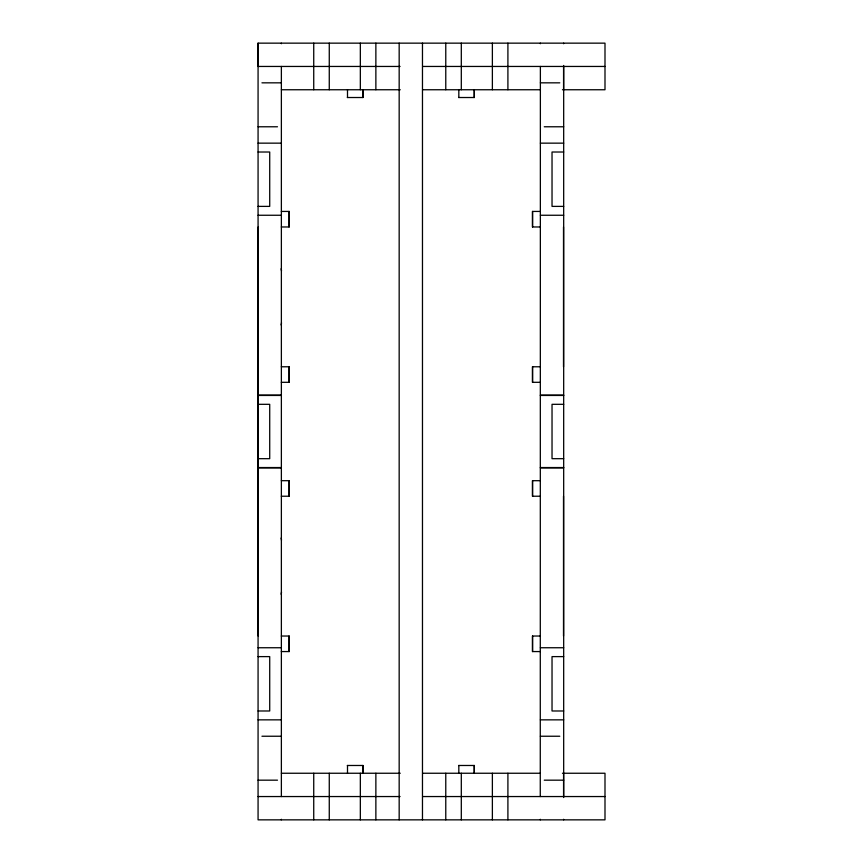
<?xml version="1.0" encoding="UTF-8"?>
<svg xmlns="http://www.w3.org/2000/svg" width="863" height="863" viewBox="0 0 863 863"><rect width="100%" height="100%" fill="white"/><g stroke="black" fill="none" stroke-linecap="round" stroke-linejoin="round"><path stroke-width="1.29" d="M562.449 89.752L604.995 89.752L604.995 43.15L258.069 43.15L258.069 66.451L400.065 66.451M281.273 43.15L281.37 43.722M281.273 819.85L281.37 819.289M422.913 66.451L604.995 66.451M261.953 82.837L281.37 82.837M540.378 82.837L559.796 82.837M281.37 89.752L400.249 89.752M422.579 89.752L540.378 89.752M347.325 97.519L363.032 97.519L363.032 89.569M458.652 97.519L474.359 97.519L474.359 89.752M258.069 126.775L277.487 126.775M544.262 126.775L563.679 126.775M258.069 143.15L281.37 143.15M540.378 143.15L563.679 143.15M258.069 152.017L269.72 152.017L269.72 206.386L258.069 206.386M563.679 152.017L552.029 152.017L552.029 206.386L563.679 206.386M281.306 211.435L289.245 211.435L289.245 226.969L281.306 226.969M540.378 211.435L532.439 211.435L532.439 226.969L540.378 226.969M258.069 215.254L281.37 215.254M540.378 215.254L563.679 215.254M281.306 366.775L289.245 366.775L289.245 382.309L281.306 382.309M540.378 366.775L532.439 366.775L532.439 382.309L540.378 382.309M258.069 395.125L281.37 395.125M540.378 395.125L563.679 395.125M258.069 395.448L281.37 395.448M540.378 395.448L563.679 395.448M258.069 404.316L269.72 404.316L269.72 458.685L258.069 458.685M563.679 404.316L552.029 404.316L552.029 458.685L563.679 458.685M258.069 467.552L281.37 467.552M540.378 467.552L563.679 467.552M258.069 467.875L281.37 467.875M540.378 467.875L563.679 467.875M281.306 480.691L289.245 480.691L289.245 496.225L281.306 496.225M540.378 480.691L532.439 480.691L532.439 496.225L540.378 496.225M281.306 636.031L289.245 636.031L289.245 651.565L281.306 651.565M540.378 636.031L532.439 636.031L532.439 651.565L540.378 651.565M258.069 647.746L281.37 647.746M540.378 647.746L563.679 647.746M258.069 656.614L269.72 656.614L269.72 710.983L258.069 710.983M563.679 656.614L552.029 656.614L552.029 710.983L563.679 710.983M258.069 719.85L281.37 719.85M540.378 719.85L563.679 719.85M261.953 736.236L281.37 736.236M540.378 736.236L559.796 736.236M347.325 765.481L363.032 765.481L363.032 773.442M458.652 765.481L474.359 765.481L474.359 773.248M281.37 773.248L400.249 773.248M422.579 773.248L540.378 773.248M562.449 773.248L604.995 773.248L604.995 819.85L258.069 819.85L258.069 43.15M258.069 780.174L277.487 780.174M544.262 780.174L563.679 780.174M258.069 796.549L400.065 796.549M422.913 796.549L604.995 796.549M563.625 43.15L563.625 43.722M563.679 65.469L563.679 797.531M563.625 819.289L563.625 819.85M563.571 66.451L563.571 89.752M563.507 226.969L563.507 366.775M563.507 496.225L563.507 636.031M563.571 773.248L563.571 796.549M540.324 43.15L540.324 43.722M540.378 66.451L540.27 796.549M540.324 819.289L540.324 819.85M532.611 211.435L532.611 226.969M532.611 366.775L532.611 382.309M532.611 480.691L532.611 496.225M532.611 636.031L532.611 651.565M507.908 43.15L507.908 89.752M507.908 773.248L507.908 819.85M492.374 43.15L492.374 89.752M492.374 773.248L492.374 819.85M474.186 89.752L474.186 97.519M474.186 765.481L474.186 773.248M461.306 43.15L461.306 89.752M461.306 773.248L461.306 819.85M458.825 89.569L458.825 97.519M458.825 765.481L458.825 773.442M445.772 43.15L445.772 89.752M445.772 773.248L445.772 819.85M422.471 43.15L422.471 819.85M399.17 43.15L399.17 819.85M375.869 43.15L375.869 89.752M375.869 773.248L375.869 819.85M362.859 89.569L362.859 97.519M362.859 765.481L362.859 773.442M360.335 43.15L360.335 89.752M360.335 773.248L360.335 819.85M347.498 89.752L347.498 97.519M347.498 765.481L347.498 773.248M329.267 43.15L329.267 89.752M329.267 773.248L329.267 819.85M313.733 43.15L313.733 89.752M313.733 773.248L313.733 819.85M289.073 211.435L289.073 226.969M289.073 366.775L289.073 382.309M289.073 480.691L289.073 496.225M289.073 636.031L289.073 651.565M281.37 66.451L281.37 796.549M258.177 226.969L258.177 636.031M281.068 268.835A5.825 5.825 0 0 1 281.478 270.982M281.478 322.762A5.825 5.825 0 0 1 281.068 324.909M281.068 538.091A5.825 5.825 0 0 1 281.478 540.238M281.478 592.018A5.825 5.825 0 0 1 281.068 594.165"/></g></svg>
